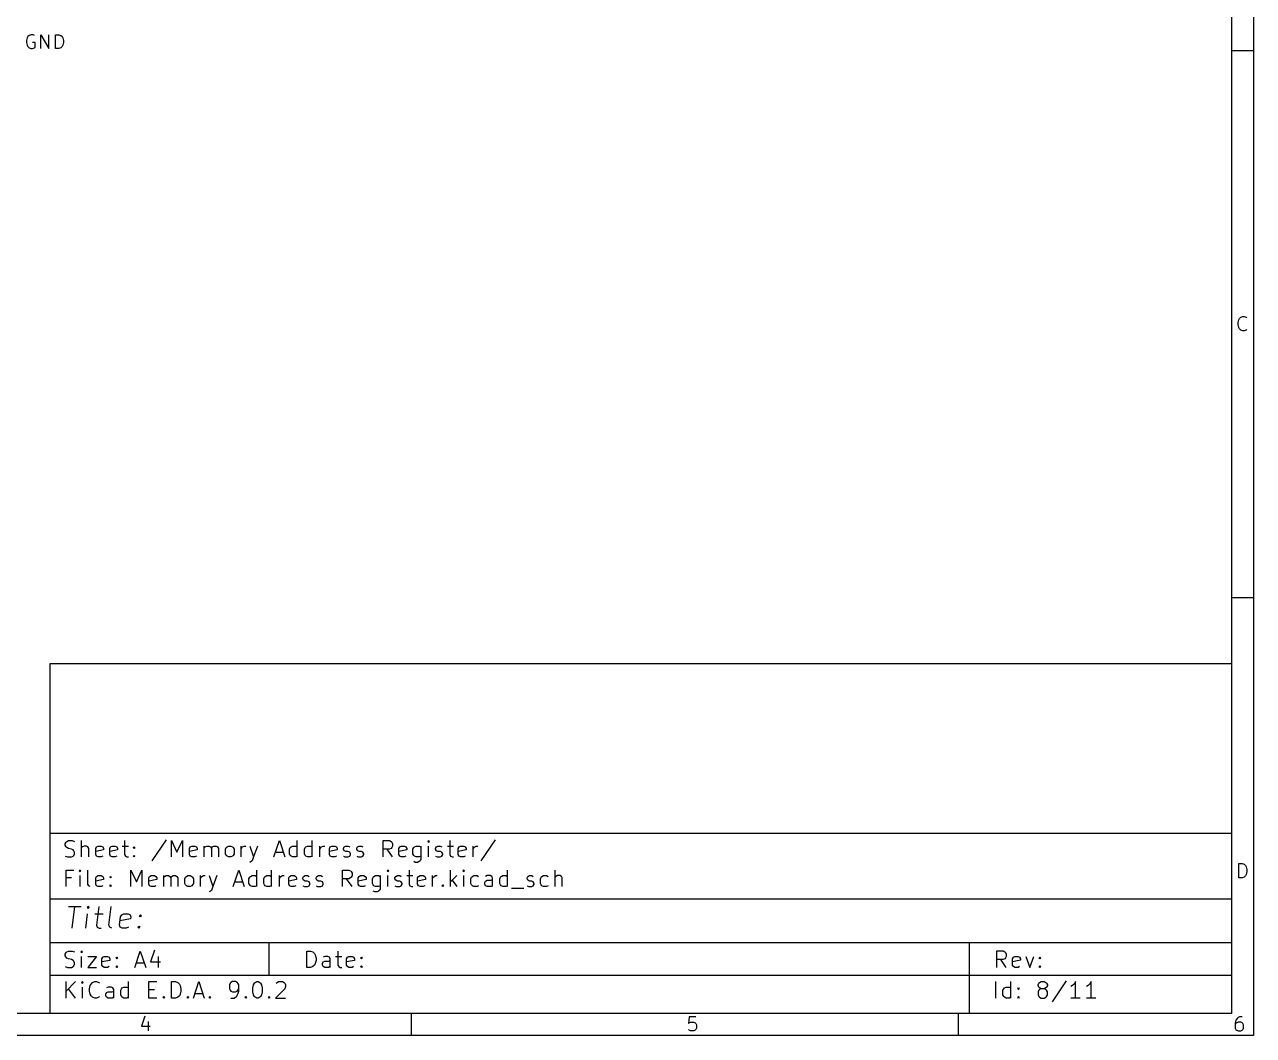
# Model space of a CAD drawing. Extents: x 0.4 to 11.3, y -7.9 to -0.4.
# Drawn here: x 6.877 to 11.299, y -7.874 to -4.236 of the extents above; entities that cross this region are included whole.
import ezdxf

# ---------------------------------------------------------------- set-up
doc = ezdxf.new("R2010")
doc.units = 0
doc.header["$MEASUREMENT"] = 0
doc.layers.add('CYAN2', color=4, linetype='CONTINUOUS')
doc.layers.add('RED2', color=1, linetype='CONTINUOUS')

msp = doc.modelspace()

# ---------------------------------------------------------------- linework, layer by layer
at = {"layer": 'CYAN2', "linetype": 'CONTINUOUS'}
for p, q in [((6.8857, -4.2847), (6.8833, -4.2942)), ((6.8881, -4.2799), (6.8857, -4.2847)), ((6.8929, -4.2752), (6.8881, -4.2799)), ((6.9, -4.2728), (6.8929, -4.2752)), ((6.9071, -4.2728), (6.9, -4.2728)), ((6.9119, -4.2752), (6.9071, -4.2728)), ((6.9357, -4.3228), (6.9357, -4.2728)), ((6.9357, -4.2728), (6.9643, -4.3228)), ((6.9643, -4.3228), (6.9643, -4.2728)), ((6.9881, -4.3228), (6.9881, -4.2728)), ((6.9881, -4.2728), (7, -4.2728)), ((7, -4.2728), (7.0071, -4.2752)), ((7.0071, -4.2752), (7.0119, -4.2799)), ((7.0119, -4.2799), (7.0143, -4.2847)), ((7.0143, -4.2847), (7.0167, -4.2942)), ((6.8833, -4.2942), (6.8833, -4.3014)), ((6.8833, -4.3014), (6.8857, -4.3109)), ((6.8857, -4.3109), (6.8881, -4.3157)), ((6.8881, -4.3157), (6.8929, -4.3204)), ((6.8929, -4.3204), (6.9, -4.3228)), ((6.9, -4.3228), (6.9048, -4.3228)), ((6.9143, -4.3014), (6.9048, -4.3014)), ((6.9048, -4.3228), (6.9119, -4.3204)), ((6.9119, -4.3204), (6.9143, -4.318)), ((6.9143, -4.318), (6.9143, -4.3014)), ((7, -4.3228), (6.9881, -4.3228)), ((7.0071, -4.3204), (7, -4.3228)), ((7.0119, -4.3157), (7.0071, -4.3204)), ((7.0143, -4.3109), (7.0119, -4.3157)), ((7.0167, -4.3014), (7.0143, -4.3109)), ((7.0167, -4.2942), (7.0167, -4.3014))]:
    msp.add_line(p, q, dxfattribs=at)
at = {"layer": 'RED2', "linetype": 'CONTINUOUS'}
for p, q in [((11.2993, -0.3937), (11.2993, -7.8743)), ((11.2206, -0.4724), (11.2206, -7.7956)), ((11.2993, -4.3307), (11.2206, -4.3307)), ((11.2441, -5.3091), (11.2465, -5.2993)), ((11.2465, -5.2993), (11.249, -5.2945)), ((11.249, -5.2945), (11.2538, -5.2896)), ((11.2538, -5.2896), (11.2611, -5.2872)), ((11.2611, -5.2872), (11.266, -5.2872)), ((11.266, -5.2872), (11.2733, -5.2896)), ((11.2733, -5.2896), (11.2758, -5.292)), ((11.2441, -5.3164), (11.2441, -5.3091)), ((11.2465, -5.3261), (11.2441, -5.3164)), ((11.249, -5.331), (11.2465, -5.3261)), ((11.2538, -5.3359), (11.249, -5.331)), ((11.2611, -5.3383), (11.2538, -5.3359)), ((11.266, -5.3383), (11.2611, -5.3383)), ((11.2733, -5.3359), (11.266, -5.3383)), ((11.2758, -5.3335), (11.2733, -5.3359)), ((11.2993, -6.2992), (11.2206, -6.2992)), ((6.9686, -6.5357), (11.2206, -6.5357)), ((6.9686, -7.7956), (6.9686, -6.5357)), ((11.2206, -6.5357), (11.2206, -7.7956)), ((6.9686, -7.146), (11.2206, -7.146)), ((7.0231, -7.1842), (7.0259, -7.1786)), ((7.0231, -7.1898), (7.0231, -7.1842)), ((7.0259, -7.1955), (7.0231, -7.1898)), ((7.0259, -7.1786), (7.0287, -7.1758)), ((7.0287, -7.1983), (7.0259, -7.1955)), ((7.0287, -7.1758), (7.0343, -7.173)), ((7.0343, -7.2011), (7.0287, -7.1983)), ((7.0343, -7.173), (7.0484, -7.173)), ((7.0456, -7.2039), (7.0343, -7.2011)), ((7.0512, -7.2067), (7.0456, -7.2039)), ((7.0484, -7.173), (7.0568, -7.1758)), ((7.054, -7.2095), (7.0512, -7.2067)), ((7.0821, -7.232), (7.0821, -7.173)), ((7.085, -7.1955), (7.0821, -7.1983)), ((7.0906, -7.1926), (7.085, -7.1955)), ((7.099, -7.1926), (7.0906, -7.1926)), ((7.1046, -7.1955), (7.099, -7.1926)), ((7.1075, -7.2011), (7.1046, -7.1955)), ((7.1075, -7.232), (7.1075, -7.2011)), ((7.1328, -7.2011), (7.1356, -7.1955)), ((7.1328, -7.2236), (7.1328, -7.2011)), ((7.1609, -7.2067), (7.1328, -7.2123)), ((7.1356, -7.1955), (7.1412, -7.1926)), ((7.1412, -7.1926), (7.1524, -7.1926)), ((7.1524, -7.1926), (7.1581, -7.1955)), ((7.1581, -7.1955), (7.1609, -7.2011)), ((7.1609, -7.2011), (7.1609, -7.2067)), ((7.1834, -7.2011), (7.1862, -7.1955)), ((7.1834, -7.2236), (7.1834, -7.2011)), ((7.2115, -7.2067), (7.1834, -7.2123)), ((7.1862, -7.1955), (7.1918, -7.1926)), ((7.1918, -7.1926), (7.2031, -7.1926)), ((7.2031, -7.1926), (7.2087, -7.1955)), ((7.2087, -7.1955), (7.2115, -7.2011)), ((7.2115, -7.2011), (7.2115, -7.2067)), ((7.2284, -7.1926), (7.2509, -7.1926)), ((7.2368, -7.173), (7.2368, -7.2236)), ((7.2677, -7.1983), (7.2706, -7.1955)), ((7.2706, -7.2011), (7.2677, -7.1983)), ((7.2706, -7.1955), (7.2734, -7.1983)), ((7.2706, -7.1955), (7.2706, -7.2011)), ((7.2734, -7.1983), (7.2706, -7.2011)), ((7.3859, -7.1702), (7.3352, -7.2461)), ((7.4055, -7.232), (7.4055, -7.173)), ((7.4055, -7.173), (7.4252, -7.2151)), ((7.4252, -7.2151), (7.4449, -7.173)), ((7.4449, -7.173), (7.4449, -7.232)), ((7.4702, -7.2011), (7.473, -7.1955)), ((7.4702, -7.2236), (7.4702, -7.2011)), ((7.4983, -7.2067), (7.4702, -7.2123)), ((7.473, -7.1955), (7.4787, -7.1926)), ((7.4787, -7.1926), (7.4899, -7.1926)), ((7.4899, -7.1926), (7.4955, -7.1955)), ((7.4955, -7.1955), (7.4983, -7.2011)), ((7.4983, -7.2011), (7.4983, -7.2067)), ((7.5236, -7.232), (7.5236, -7.1926)), ((7.5236, -7.1983), (7.5265, -7.1955)), ((7.5265, -7.1955), (7.5321, -7.1926)), ((7.5321, -7.1926), (7.5405, -7.1926)), ((7.5405, -7.1926), (7.5461, -7.1955)), ((7.5461, -7.1955), (7.549, -7.2011)), ((7.549, -7.2011), (7.5518, -7.1955)), ((7.549, -7.2011), (7.549, -7.232)), ((7.5518, -7.1955), (7.5574, -7.1926)), ((7.5574, -7.1926), (7.5658, -7.1926)), ((7.5658, -7.1926), (7.5715, -7.1955)), ((7.5715, -7.1955), (7.5743, -7.2011)), ((7.5743, -7.2011), (7.5743, -7.232)), ((7.5996, -7.2039), (7.6024, -7.1983)), ((7.5996, -7.2208), (7.5996, -7.2039)), ((7.6024, -7.1983), (7.6052, -7.1955)), ((7.6052, -7.1955), (7.6108, -7.1926)), ((7.6108, -7.1926), (7.6193, -7.1926)), ((7.6193, -7.1926), (7.6249, -7.1955)), ((7.6249, -7.1955), (7.6277, -7.1983)), ((7.6277, -7.1983), (7.6305, -7.2039)), ((7.6305, -7.2039), (7.6305, -7.2208)), ((7.6558, -7.232), (7.6558, -7.1926)), ((7.6558, -7.2039), (7.6586, -7.1983)), ((7.6586, -7.1983), (7.6614, -7.1955)), ((7.6614, -7.1955), (7.6671, -7.1926)), ((7.6671, -7.1926), (7.6727, -7.1926)), ((7.6868, -7.1926), (7.7008, -7.232)), ((7.7149, -7.1926), (7.7008, -7.232)), ((7.7739, -7.232), (7.7936, -7.173)), ((7.7936, -7.173), (7.8133, -7.232)), ((7.8302, -7.2039), (7.833, -7.1983)), ((7.8302, -7.2208), (7.8302, -7.2039)), ((7.833, -7.1983), (7.8358, -7.1955)), ((7.8358, -7.1955), (7.8414, -7.1926)), ((7.8414, -7.1926), (7.8527, -7.1926)), ((7.8527, -7.1926), (7.8583, -7.1955)), ((7.8583, -7.232), (7.8583, -7.173)), ((7.8836, -7.2039), (7.8864, -7.1983)), ((7.8836, -7.2208), (7.8836, -7.2039)), ((7.8864, -7.1983), (7.8892, -7.1955)), ((7.8892, -7.1955), (7.8949, -7.1926)), ((7.8949, -7.1926), (7.9061, -7.1926)), ((7.9061, -7.1926), (7.9117, -7.1955)), ((7.9117, -7.232), (7.9117, -7.173)), ((7.9398, -7.232), (7.9398, -7.1926)), ((7.9398, -7.2039), (7.9427, -7.1983)), ((7.9427, -7.1983), (7.9455, -7.1955)), ((7.9455, -7.1955), (7.9511, -7.1926)), ((7.9511, -7.1926), (7.9567, -7.1926)), ((7.9736, -7.2011), (7.9764, -7.1955)), ((7.9736, -7.2236), (7.9736, -7.2011)), ((8.0017, -7.2067), (7.9736, -7.2123)), ((7.9764, -7.1955), (7.982, -7.1926)), ((7.982, -7.1926), (7.9933, -7.1926)), ((7.9933, -7.1926), (7.9989, -7.1955)), ((7.9989, -7.1955), (8.0017, -7.2011)), ((8.0017, -7.2011), (8.0017, -7.2067)), ((8.0242, -7.2011), (8.027, -7.1955)), ((8.0242, -7.2039), (8.0242, -7.2011)), ((8.027, -7.2095), (8.0242, -7.2039)), ((8.027, -7.1955), (8.0326, -7.1926)), ((8.0326, -7.1926), (8.0411, -7.1926)), ((8.0411, -7.1926), (8.0467, -7.1955)), ((8.072, -7.2011), (8.0748, -7.1955)), ((8.072, -7.2039), (8.072, -7.2011)), ((8.0748, -7.2095), (8.072, -7.2039)), ((8.0748, -7.1955), (8.0805, -7.1926)), ((8.0805, -7.1926), (8.0889, -7.1926)), ((8.0889, -7.1926), (8.0945, -7.1955)), ((8.1676, -7.232), (8.1676, -7.173)), ((8.1676, -7.173), (8.1901, -7.173)), ((8.1901, -7.2039), (8.1676, -7.2039)), ((8.2014, -7.232), (8.1817, -7.2039)), ((8.1901, -7.173), (8.1958, -7.1758)), ((8.1958, -7.2011), (8.1901, -7.2039)), ((8.1958, -7.1758), (8.1986, -7.1786)), ((8.1986, -7.1983), (8.1958, -7.2011)), ((8.1986, -7.1786), (8.2014, -7.1842)), ((8.2014, -7.1926), (8.1986, -7.1983)), ((8.2014, -7.1842), (8.2014, -7.1926)), ((8.2239, -7.2011), (8.2267, -7.1955)), ((8.2239, -7.2236), (8.2239, -7.2011)), ((8.252, -7.2067), (8.2239, -7.2123)), ((8.2267, -7.1955), (8.2323, -7.1926)), ((8.2323, -7.1926), (8.2436, -7.1926)), ((8.2436, -7.1926), (8.2492, -7.1955)), ((8.2492, -7.1955), (8.252, -7.2011)), ((8.252, -7.2011), (8.252, -7.2067)), ((8.2745, -7.2039), (8.2773, -7.1983)), ((8.2745, -7.2208), (8.2745, -7.2039)), ((8.2773, -7.1983), (8.2801, -7.1955)), ((8.2801, -7.1955), (8.2857, -7.1926)), ((8.2857, -7.1926), (8.297, -7.1926)), ((8.297, -7.1926), (8.3026, -7.1955)), ((8.3026, -7.1926), (8.3026, -7.2405)), ((8.3307, -7.173), (8.3279, -7.1758)), ((8.3279, -7.1758), (8.3307, -7.1786)), ((8.3335, -7.1758), (8.3307, -7.173)), ((8.3307, -7.173), (8.3307, -7.1786)), ((8.3307, -7.1786), (8.3335, -7.1758)), ((8.3307, -7.232), (8.3307, -7.1926)), ((8.356, -7.2011), (8.3589, -7.1955)), ((8.356, -7.2039), (8.356, -7.2011)), ((8.3589, -7.2095), (8.356, -7.2039)), ((8.3589, -7.1955), (8.3645, -7.1926)), ((8.3645, -7.1926), (8.3729, -7.1926)), ((8.3729, -7.1926), (8.3785, -7.1955)), ((8.3982, -7.1926), (8.4207, -7.1926)), ((8.4067, -7.173), (8.4067, -7.2236)), ((8.4376, -7.2011), (8.4404, -7.1955)), ((8.4376, -7.2236), (8.4376, -7.2011)), ((8.4657, -7.2067), (8.4376, -7.2123)), ((8.4404, -7.1955), (8.446, -7.1926)), ((8.446, -7.1926), (8.4573, -7.1926)), ((8.4573, -7.1926), (8.4629, -7.1955)), ((8.4629, -7.1955), (8.4657, -7.2011)), ((8.4657, -7.2011), (8.4657, -7.2067)), ((8.491, -7.232), (8.491, -7.1926)), ((8.491, -7.2039), (8.4938, -7.1983)), ((8.4938, -7.1983), (8.4967, -7.1955)), ((8.4967, -7.1955), (8.5023, -7.1926)), ((8.5023, -7.1926), (8.5079, -7.1926)), ((8.5698, -7.1702), (8.5191, -7.2461)), ((7.0231, -7.2292), (7.0315, -7.232)), ((7.0315, -7.232), (7.0456, -7.232)), ((7.0456, -7.232), (7.0512, -7.2292)), ((7.0512, -7.2292), (7.054, -7.2264)), ((7.0568, -7.2151), (7.054, -7.2095)), ((7.054, -7.2264), (7.0568, -7.2208)), ((7.0568, -7.2208), (7.0568, -7.2151)), ((7.1356, -7.2292), (7.1328, -7.2236)), ((7.1412, -7.232), (7.1356, -7.2292)), ((7.1524, -7.232), (7.1412, -7.232)), ((7.1581, -7.2292), (7.1524, -7.232)), ((7.1862, -7.2292), (7.1834, -7.2236)), ((7.1918, -7.232), (7.1862, -7.2292)), ((7.2031, -7.232), (7.1918, -7.232)), ((7.2087, -7.2292), (7.2031, -7.232)), ((7.2368, -7.2236), (7.2396, -7.2292)), ((7.2396, -7.2292), (7.2452, -7.232)), ((7.2452, -7.232), (7.2509, -7.232)), ((7.2677, -7.2292), (7.2706, -7.2264)), ((7.2706, -7.232), (7.2677, -7.2292)), ((7.2706, -7.2264), (7.2734, -7.2292)), ((7.2706, -7.2264), (7.2706, -7.232)), ((7.2734, -7.2292), (7.2706, -7.232)), ((7.473, -7.2292), (7.4702, -7.2236)), ((7.4787, -7.232), (7.473, -7.2292)), ((7.4899, -7.232), (7.4787, -7.232)), ((7.4955, -7.2292), (7.4899, -7.232)), ((7.6024, -7.2264), (7.5996, -7.2208)), ((7.6052, -7.2292), (7.6024, -7.2264)), ((7.6108, -7.232), (7.6052, -7.2292)), ((7.6193, -7.232), (7.6108, -7.232)), ((7.6249, -7.2292), (7.6193, -7.232)), ((7.6277, -7.2264), (7.6249, -7.2292)), ((7.6305, -7.2208), (7.6277, -7.2264)), ((7.6924, -7.2489), (7.6868, -7.2517)), ((7.6952, -7.2461), (7.6924, -7.2489)), ((7.7008, -7.232), (7.6952, -7.2461)), ((7.7796, -7.2151), (7.8077, -7.2151)), ((7.833, -7.2264), (7.8302, -7.2208)), ((7.8358, -7.2292), (7.833, -7.2264)), ((7.8414, -7.232), (7.8358, -7.2292)), ((7.8527, -7.232), (7.8414, -7.232)), ((7.8583, -7.2292), (7.8527, -7.232)), ((7.8864, -7.2264), (7.8836, -7.2208)), ((7.8892, -7.2292), (7.8864, -7.2264)), ((7.8949, -7.232), (7.8892, -7.2292)), ((7.9061, -7.232), (7.8949, -7.232)), ((7.9117, -7.2292), (7.9061, -7.232)), ((7.9764, -7.2292), (7.9736, -7.2236)), ((7.982, -7.232), (7.9764, -7.2292)), ((7.9933, -7.232), (7.982, -7.232)), ((7.9989, -7.2292), (7.9933, -7.232)), ((8.0242, -7.2292), (8.0298, -7.232)), ((8.0326, -7.2123), (8.027, -7.2095)), ((8.0298, -7.232), (8.0411, -7.232)), ((8.0411, -7.2123), (8.0326, -7.2123)), ((8.0467, -7.2151), (8.0411, -7.2123)), ((8.0411, -7.232), (8.0467, -7.2292)), ((8.0495, -7.2208), (8.0467, -7.2151)), ((8.0467, -7.2292), (8.0495, -7.2236)), ((8.0495, -7.2236), (8.0495, -7.2208)), ((8.072, -7.2292), (8.0776, -7.232)), ((8.0805, -7.2123), (8.0748, -7.2095)), ((8.0776, -7.232), (8.0889, -7.232)), ((8.0889, -7.2123), (8.0805, -7.2123)), ((8.0945, -7.2151), (8.0889, -7.2123)), ((8.0889, -7.232), (8.0945, -7.2292)), ((8.0973, -7.2208), (8.0945, -7.2151)), ((8.0945, -7.2292), (8.0973, -7.2236)), ((8.0973, -7.2236), (8.0973, -7.2208)), ((8.2267, -7.2292), (8.2239, -7.2236)), ((8.2323, -7.232), (8.2267, -7.2292)), ((8.2436, -7.232), (8.2323, -7.232)), ((8.2492, -7.2292), (8.2436, -7.232)), ((8.2773, -7.2264), (8.2745, -7.2208)), ((8.2801, -7.2292), (8.2773, -7.2264)), ((8.2829, -7.2517), (8.2773, -7.2489)), ((8.2857, -7.232), (8.2801, -7.2292)), ((8.2914, -7.2517), (8.2829, -7.2517)), ((8.297, -7.232), (8.2857, -7.232)), ((8.297, -7.2489), (8.2914, -7.2517)), ((8.3026, -7.2292), (8.297, -7.232)), ((8.2998, -7.2461), (8.297, -7.2489)), ((8.3026, -7.2405), (8.2998, -7.2461)), ((8.356, -7.2292), (8.3617, -7.232)), ((8.3645, -7.2123), (8.3589, -7.2095)), ((8.3617, -7.232), (8.3729, -7.232)), ((8.3729, -7.2123), (8.3645, -7.2123)), ((8.3785, -7.2151), (8.3729, -7.2123)), ((8.3729, -7.232), (8.3785, -7.2292)), ((8.3814, -7.2208), (8.3785, -7.2151)), ((8.3785, -7.2292), (8.3814, -7.2236)), ((8.3814, -7.2236), (8.3814, -7.2208)), ((8.4067, -7.2236), (8.4095, -7.2292)), ((8.4095, -7.2292), (8.4151, -7.232)), ((8.4151, -7.232), (8.4207, -7.232)), ((8.4404, -7.2292), (8.4376, -7.2236)), ((8.446, -7.232), (8.4404, -7.2292)), ((8.4573, -7.232), (8.446, -7.232)), ((8.4629, -7.2292), (8.4573, -7.232)), ((7.0259, -7.3383), (7.0259, -7.2793)), ((7.0259, -7.2793), (7.054, -7.2793)), ((7.0765, -7.2793), (7.0737, -7.2821)), ((7.0737, -7.2821), (7.0765, -7.2849)), ((7.0793, -7.2821), (7.0765, -7.2793)), ((7.0765, -7.2793), (7.0765, -7.2849)), ((7.0765, -7.2849), (7.0793, -7.2821)), ((7.1046, -7.3299), (7.1046, -7.2793)), ((7.2593, -7.3383), (7.2593, -7.2793)), ((7.2593, -7.2793), (7.279, -7.3214)), ((7.279, -7.3214), (7.2987, -7.2793)), ((7.2987, -7.2793), (7.2987, -7.3383)), ((7.6277, -7.3383), (7.6474, -7.2793)), ((7.6474, -7.2793), (7.6671, -7.3383)), ((7.7121, -7.3383), (7.7121, -7.2793)), ((7.7655, -7.3383), (7.7655, -7.2793)), ((8.0214, -7.3383), (8.0214, -7.2793)), ((8.0214, -7.2793), (8.0439, -7.2793)), ((8.0439, -7.2793), (8.0495, -7.2821)), ((8.0495, -7.2821), (8.0523, -7.2849)), ((8.0523, -7.2849), (8.0551, -7.2905)), ((8.0551, -7.2905), (8.0551, -7.2989)), ((8.1845, -7.2793), (8.1817, -7.2821)), ((8.1817, -7.2821), (8.1845, -7.2849)), ((8.1873, -7.2821), (8.1845, -7.2793)), ((8.1845, -7.2793), (8.1845, -7.2849)), ((8.1845, -7.2849), (8.1873, -7.2821)), ((8.2604, -7.2793), (8.2604, -7.3299)), ((8.4095, -7.3383), (8.4095, -7.2793)), ((8.4573, -7.2793), (8.4545, -7.2821)), ((8.4545, -7.2821), (8.4573, -7.2849)), ((8.4601, -7.2821), (8.4573, -7.2793)), ((8.4573, -7.2793), (8.4573, -7.2849)), ((8.4573, -7.2849), (8.4601, -7.2821)), ((8.6148, -7.3383), (8.6148, -7.2793)), ((8.7863, -7.3383), (8.7863, -7.2793)), ((11.2465, -7.3068), (11.2465, -7.2557)), ((11.2465, -7.2557), (11.2587, -7.2557)), ((11.2587, -7.2557), (11.266, -7.2581)), ((11.266, -7.2581), (11.2709, -7.263)), ((11.2709, -7.263), (11.2733, -7.2678)), ((11.2733, -7.2946), (11.2709, -7.2995)), ((11.2733, -7.2678), (11.2758, -7.2776)), ((11.2758, -7.2849), (11.2733, -7.2946)), ((11.2758, -7.2776), (11.2758, -7.2849)), ((7.0456, -7.3074), (7.0259, -7.3074)), ((7.0765, -7.3383), (7.0765, -7.2989)), ((7.1075, -7.3355), (7.1046, -7.3299)), ((7.1131, -7.3383), (7.1075, -7.3355)), ((7.1328, -7.3074), (7.1356, -7.3018)), ((7.1328, -7.3299), (7.1328, -7.3074)), ((7.1609, -7.313), (7.1328, -7.3186)), ((7.1356, -7.3355), (7.1328, -7.3299)), ((7.1356, -7.3018), (7.1412, -7.2989)), ((7.1412, -7.3383), (7.1356, -7.3355)), ((7.1412, -7.2989), (7.1524, -7.2989)), ((7.1524, -7.3383), (7.1412, -7.3383)), ((7.1524, -7.2989), (7.1581, -7.3018)), ((7.1581, -7.3355), (7.1524, -7.3383)), ((7.1581, -7.3018), (7.1609, -7.3074)), ((7.1609, -7.3074), (7.1609, -7.313)), ((7.1834, -7.3046), (7.1862, -7.3018)), ((7.1862, -7.3074), (7.1834, -7.3046)), ((7.1834, -7.3355), (7.1862, -7.3327)), ((7.1862, -7.3383), (7.1834, -7.3355)), ((7.1862, -7.3018), (7.189, -7.3046)), ((7.1862, -7.3018), (7.1862, -7.3074)), ((7.189, -7.3046), (7.1862, -7.3074)), ((7.1862, -7.3327), (7.189, -7.3355)), ((7.1862, -7.3327), (7.1862, -7.3383)), ((7.189, -7.3355), (7.1862, -7.3383)), ((7.324, -7.3074), (7.3268, -7.3018)), ((7.324, -7.3299), (7.324, -7.3074)), ((7.3521, -7.313), (7.324, -7.3186)), ((7.3268, -7.3355), (7.324, -7.3299)), ((7.3268, -7.3018), (7.3324, -7.2989)), ((7.3324, -7.3383), (7.3268, -7.3355)), ((7.3324, -7.2989), (7.3437, -7.2989)), ((7.3437, -7.3383), (7.3324, -7.3383)), ((7.3437, -7.2989), (7.3493, -7.3018)), ((7.3493, -7.3355), (7.3437, -7.3383)), ((7.3493, -7.3018), (7.3521, -7.3074)), ((7.3521, -7.3074), (7.3521, -7.313)), ((7.3774, -7.3383), (7.3774, -7.2989)), ((7.3774, -7.3046), (7.3802, -7.3018)), ((7.3802, -7.3018), (7.3859, -7.2989)), ((7.3859, -7.2989), (7.3943, -7.2989)), ((7.3943, -7.2989), (7.3999, -7.3018)), ((7.3999, -7.3018), (7.4027, -7.3074)), ((7.4027, -7.3074), (7.4055, -7.3018)), ((7.4027, -7.3074), (7.4027, -7.3383)), ((7.4055, -7.3018), (7.4112, -7.2989)), ((7.4112, -7.2989), (7.4196, -7.2989)), ((7.4196, -7.2989), (7.4252, -7.3018)), ((7.4252, -7.3018), (7.428, -7.3074)), ((7.428, -7.3074), (7.428, -7.3383)), ((7.4534, -7.3102), (7.4562, -7.3046)), ((7.4534, -7.3271), (7.4534, -7.3102)), ((7.4562, -7.3327), (7.4534, -7.3271)), ((7.4562, -7.3046), (7.459, -7.3018)), ((7.459, -7.3355), (7.4562, -7.3327)), ((7.459, -7.3018), (7.4646, -7.2989)), ((7.4646, -7.3383), (7.459, -7.3355)), ((7.4646, -7.2989), (7.473, -7.2989)), ((7.473, -7.3383), (7.4646, -7.3383)), ((7.473, -7.2989), (7.4787, -7.3018)), ((7.4787, -7.3355), (7.473, -7.3383)), ((7.4787, -7.3018), (7.4815, -7.3046)), ((7.4815, -7.3327), (7.4787, -7.3355)), ((7.4815, -7.3046), (7.4843, -7.3102)), ((7.4843, -7.3271), (7.4815, -7.3327)), ((7.4843, -7.3102), (7.4843, -7.3271)), ((7.5096, -7.3383), (7.5096, -7.2989)), ((7.5096, -7.3102), (7.5124, -7.3046)), ((7.5124, -7.3046), (7.5152, -7.3018)), ((7.5152, -7.3018), (7.5208, -7.2989)), ((7.5208, -7.2989), (7.5265, -7.2989)), ((7.5405, -7.2989), (7.5546, -7.3383)), ((7.5546, -7.3383), (7.549, -7.3524)), ((7.5686, -7.2989), (7.5546, -7.3383)), ((7.6333, -7.3214), (7.6615, -7.3214)), ((7.6839, -7.3102), (7.6868, -7.3046)), ((7.6839, -7.3271), (7.6839, -7.3102)), ((7.6868, -7.3327), (7.6839, -7.3271)), ((7.6868, -7.3046), (7.6896, -7.3018)), ((7.6896, -7.3355), (7.6868, -7.3327)), ((7.6896, -7.3018), (7.6952, -7.2989)), ((7.6952, -7.3383), (7.6896, -7.3355)), ((7.6952, -7.2989), (7.7064, -7.2989)), ((7.7064, -7.3383), (7.6952, -7.3383)), ((7.7064, -7.2989), (7.7121, -7.3018)), ((7.7121, -7.3355), (7.7064, -7.3383)), ((7.7374, -7.3102), (7.7402, -7.3046)), ((7.7374, -7.3271), (7.7374, -7.3102)), ((7.7402, -7.3327), (7.7374, -7.3271)), ((7.7402, -7.3046), (7.743, -7.3018)), ((7.743, -7.3355), (7.7402, -7.3327)), ((7.743, -7.3018), (7.7486, -7.2989)), ((7.7486, -7.3383), (7.743, -7.3355)), ((7.7486, -7.2989), (7.7599, -7.2989)), ((7.7599, -7.3383), (7.7486, -7.3383)), ((7.7599, -7.2989), (7.7655, -7.3018)), ((7.7655, -7.3355), (7.7599, -7.3383)), ((7.7936, -7.3383), (7.7936, -7.2989)), ((7.7936, -7.3102), (7.7964, -7.3046)), ((7.7964, -7.3046), (7.7992, -7.3018)), ((7.7992, -7.3018), (7.8049, -7.2989)), ((7.8049, -7.2989), (7.8105, -7.2989)), ((7.8274, -7.3074), (7.8302, -7.3018)), ((7.8274, -7.3299), (7.8274, -7.3074)), ((7.8555, -7.313), (7.8274, -7.3186)), ((7.8302, -7.3355), (7.8274, -7.3299)), ((7.8302, -7.3018), (7.8358, -7.2989)), ((7.8358, -7.3383), (7.8302, -7.3355)), ((7.8358, -7.2989), (7.8471, -7.2989)), ((7.8471, -7.3383), (7.8358, -7.3383)), ((7.8471, -7.2989), (7.8527, -7.3018)), ((7.8527, -7.3355), (7.8471, -7.3383)), ((7.8527, -7.3018), (7.8555, -7.3074)), ((7.8555, -7.3074), (7.8555, -7.313)), ((7.878, -7.3074), (7.8808, -7.3018)), ((7.878, -7.3102), (7.878, -7.3074)), ((7.8808, -7.3158), (7.878, -7.3102)), ((7.878, -7.3355), (7.8836, -7.3383)), ((7.8808, -7.3018), (7.8864, -7.2989)), ((7.8864, -7.3186), (7.8808, -7.3158)), ((7.8836, -7.3383), (7.8949, -7.3383)), ((7.8864, -7.2989), (7.8949, -7.2989)), ((7.8949, -7.3186), (7.8864, -7.3186)), ((7.8949, -7.2989), (7.9005, -7.3018)), ((7.9005, -7.3214), (7.8949, -7.3186)), ((7.8949, -7.3383), (7.9005, -7.3355)), ((7.9033, -7.3271), (7.9005, -7.3214)), ((7.9005, -7.3355), (7.9033, -7.3299)), ((7.9033, -7.3299), (7.9033, -7.3271)), ((7.9258, -7.3074), (7.9286, -7.3018)), ((7.9258, -7.3102), (7.9258, -7.3074)), ((7.9286, -7.3158), (7.9258, -7.3102)), ((7.9258, -7.3355), (7.9314, -7.3383)), ((7.9286, -7.3018), (7.9342, -7.2989)), ((7.9342, -7.3186), (7.9286, -7.3158)), ((7.9314, -7.3383), (7.9427, -7.3383)), ((7.9342, -7.2989), (7.9427, -7.2989)), ((7.9427, -7.3186), (7.9342, -7.3186)), ((7.9427, -7.2989), (7.9483, -7.3018)), ((7.9483, -7.3214), (7.9427, -7.3186)), ((7.9427, -7.3383), (7.9483, -7.3355)), ((7.9511, -7.3271), (7.9483, -7.3214)), ((7.9483, -7.3355), (7.9511, -7.3299)), ((7.9511, -7.3299), (7.9511, -7.3271)), ((8.0439, -7.3102), (8.0214, -7.3102)), ((8.0551, -7.3383), (8.0355, -7.3102)), ((8.0495, -7.3074), (8.0439, -7.3102)), ((8.0523, -7.3046), (8.0495, -7.3074)), ((8.0551, -7.2989), (8.0523, -7.3046)), ((8.0776, -7.3074), (8.0805, -7.3018)), ((8.0776, -7.3299), (8.0776, -7.3074)), ((8.1058, -7.313), (8.0776, -7.3186)), ((8.0805, -7.3355), (8.0776, -7.3299)), ((8.0805, -7.3018), (8.0861, -7.2989)), ((8.0861, -7.3383), (8.0805, -7.3355)), ((8.0861, -7.2989), (8.0973, -7.2989)), ((8.0973, -7.3383), (8.0861, -7.3383)), ((8.0973, -7.2989), (8.103, -7.3018)), ((8.103, -7.3355), (8.0973, -7.3383)), ((8.103, -7.3018), (8.1058, -7.3074)), ((8.1058, -7.3074), (8.1058, -7.313)), ((8.1283, -7.3102), (8.1311, -7.3046)), ((8.1283, -7.3271), (8.1283, -7.3102)), ((8.1311, -7.3327), (8.1283, -7.3271)), ((8.1311, -7.3046), (8.1339, -7.3018)), ((8.1339, -7.3355), (8.1311, -7.3327)), ((8.1339, -7.3018), (8.1395, -7.2989)), ((8.1395, -7.3383), (8.1339, -7.3355)), ((8.1395, -7.2989), (8.1508, -7.2989)), ((8.1508, -7.3383), (8.1395, -7.3383)), ((8.1508, -7.2989), (8.1564, -7.3018)), ((8.1564, -7.3355), (8.1508, -7.3383)), ((8.1564, -7.2989), (8.1564, -7.3468)), ((8.1845, -7.3383), (8.1845, -7.2989)), ((8.2098, -7.3074), (8.2126, -7.3018)), ((8.2098, -7.3102), (8.2098, -7.3074)), ((8.2126, -7.3158), (8.2098, -7.3102)), ((8.2098, -7.3355), (8.2154, -7.3383)), ((8.2126, -7.3018), (8.2183, -7.2989)), ((8.2183, -7.3186), (8.2126, -7.3158)), ((8.2154, -7.3383), (8.2267, -7.3383)), ((8.2183, -7.2989), (8.2267, -7.2989)), ((8.2267, -7.3186), (8.2183, -7.3186)), ((8.2267, -7.2989), (8.2323, -7.3018)), ((8.2323, -7.3214), (8.2267, -7.3186)), ((8.2267, -7.3383), (8.2323, -7.3355)), ((8.2351, -7.3271), (8.2323, -7.3214)), ((8.2323, -7.3355), (8.2351, -7.3299)), ((8.2351, -7.3299), (8.2351, -7.3271)), ((8.252, -7.2989), (8.2745, -7.2989)), ((8.2604, -7.3299), (8.2632, -7.3355)), ((8.2632, -7.3355), (8.2689, -7.3383)), ((8.2689, -7.3383), (8.2745, -7.3383)), ((8.2914, -7.3074), (8.2942, -7.3018)), ((8.2914, -7.3299), (8.2914, -7.3074)), ((8.3195, -7.313), (8.2914, -7.3186)), ((8.2942, -7.3355), (8.2914, -7.3299)), ((8.2942, -7.3018), (8.2998, -7.2989)), ((8.2998, -7.3383), (8.2942, -7.3355)), ((8.2998, -7.2989), (8.3111, -7.2989)), ((8.3111, -7.3383), (8.2998, -7.3383)), ((8.3111, -7.2989), (8.3167, -7.3018)), ((8.3167, -7.3355), (8.3111, -7.3383)), ((8.3167, -7.3018), (8.3195, -7.3074)), ((8.3195, -7.3074), (8.3195, -7.313)), ((8.3448, -7.3383), (8.3448, -7.2989)), ((8.3448, -7.3102), (8.3476, -7.3046)), ((8.3476, -7.3046), (8.3504, -7.3018)), ((8.3504, -7.3018), (8.356, -7.2989)), ((8.356, -7.2989), (8.3617, -7.2989)), ((8.3785, -7.3355), (8.3814, -7.3327)), ((8.3814, -7.3383), (8.3785, -7.3355)), ((8.3814, -7.3327), (8.3842, -7.3355)), ((8.3814, -7.3327), (8.3814, -7.3383)), ((8.3842, -7.3355), (8.3814, -7.3383)), ((8.432, -7.2989), (8.4095, -7.3214)), ((8.4151, -7.3158), (8.432, -7.3383)), ((8.4573, -7.3383), (8.4573, -7.2989)), ((8.4826, -7.3102), (8.4854, -7.3046)), ((8.4826, -7.3271), (8.4826, -7.3102)), ((8.4854, -7.3327), (8.4826, -7.3271)), ((8.4854, -7.3046), (8.4882, -7.3018)), ((8.4882, -7.3355), (8.4854, -7.3327)), ((8.4882, -7.3018), (8.4938, -7.2989)), ((8.4938, -7.3383), (8.4882, -7.3355)), ((8.4938, -7.2989), (8.5051, -7.2989)), ((8.5051, -7.3383), (8.4938, -7.3383)), ((8.5051, -7.2989), (8.5107, -7.3018)), ((8.5107, -7.3355), (8.5051, -7.3383)), ((8.5332, -7.3243), (8.536, -7.3186)), ((8.5332, -7.3299), (8.5332, -7.3243)), ((8.536, -7.3355), (8.5332, -7.3299)), ((8.5417, -7.2989), (8.536, -7.3018)), ((8.536, -7.3186), (8.5417, -7.3158)), ((8.5417, -7.3383), (8.536, -7.3355)), ((8.5529, -7.2989), (8.5417, -7.2989)), ((8.5417, -7.3158), (8.5557, -7.3158)), ((8.5557, -7.3383), (8.5417, -7.3383)), ((8.5585, -7.3018), (8.5529, -7.2989)), ((8.5557, -7.3158), (8.5613, -7.313)), ((8.5613, -7.3355), (8.5557, -7.3383)), ((8.5613, -7.3074), (8.5585, -7.3018)), ((8.5613, -7.3383), (8.5613, -7.3074)), ((8.5866, -7.3102), (8.5895, -7.3046)), ((8.5866, -7.3271), (8.5866, -7.3102)), ((8.5895, -7.3327), (8.5866, -7.3271)), ((8.5895, -7.3046), (8.5923, -7.3018)), ((8.5923, -7.3355), (8.5895, -7.3327)), ((8.5923, -7.3018), (8.5979, -7.2989)), ((8.5979, -7.3383), (8.5923, -7.3355)), ((8.5979, -7.2989), (8.6091, -7.2989)), ((8.6091, -7.3383), (8.5979, -7.3383)), ((8.6091, -7.2989), (8.6148, -7.3018)), ((8.6148, -7.3355), (8.6091, -7.3383)), ((8.6851, -7.3074), (8.6879, -7.3018)), ((8.6851, -7.3102), (8.6851, -7.3074)), ((8.6879, -7.3158), (8.6851, -7.3102)), ((8.6851, -7.3355), (8.6907, -7.3383)), ((8.6879, -7.3018), (8.6935, -7.2989)), ((8.6935, -7.3186), (8.6879, -7.3158)), ((8.6907, -7.3383), (8.7019, -7.3383)), ((8.6935, -7.2989), (8.7019, -7.2989)), ((8.7019, -7.3186), (8.6935, -7.3186)), ((8.7019, -7.2989), (8.7076, -7.3018)), ((8.7076, -7.3214), (8.7019, -7.3186)), ((8.7019, -7.3383), (8.7076, -7.3355)), ((8.7104, -7.3271), (8.7076, -7.3214)), ((8.7076, -7.3355), (8.7104, -7.3299)), ((8.7104, -7.3299), (8.7104, -7.3271)), ((8.7329, -7.3102), (8.7357, -7.3046)), ((8.7329, -7.3271), (8.7329, -7.3102)), ((8.7357, -7.3327), (8.7329, -7.3271)), ((8.7357, -7.3046), (8.7385, -7.3018)), ((8.7385, -7.3355), (8.7357, -7.3327)), ((8.7385, -7.3018), (8.7441, -7.2989)), ((8.7441, -7.3383), (8.7385, -7.3355)), ((8.7441, -7.2989), (8.7554, -7.2989)), ((8.7554, -7.3383), (8.7441, -7.3383)), ((8.7554, -7.2989), (8.761, -7.3018)), ((8.761, -7.3355), (8.7554, -7.3383)), ((8.7891, -7.3018), (8.7863, -7.3046)), ((8.7947, -7.2989), (8.7891, -7.3018)), ((8.8032, -7.2989), (8.7947, -7.2989)), ((8.8088, -7.3018), (8.8032, -7.2989)), ((8.8116, -7.3074), (8.8088, -7.3018)), ((8.8116, -7.3383), (8.8116, -7.3074)), ((11.2587, -7.3068), (11.2465, -7.3068)), ((11.266, -7.3044), (11.2587, -7.3068)), ((11.2709, -7.2995), (11.266, -7.3044)), ((6.9686, -7.3822), (11.2206, -7.3822)), ((7.5461, -7.3552), (7.5405, -7.358)), ((7.549, -7.3524), (7.5461, -7.3552)), ((8.1367, -7.358), (8.1311, -7.3552)), ((8.1451, -7.358), (8.1367, -7.358)), ((8.1508, -7.3552), (8.1451, -7.358)), ((8.1536, -7.3524), (8.1508, -7.3552)), ((8.1564, -7.3468), (8.1536, -7.3524)), ((8.6288, -7.3439), (8.6738, -7.3439)), ((7.0352, -7.4099), (7.0802, -7.4099)), ((7.0478, -7.4886), (7.0577, -7.4099)), ((7.1064, -7.4099), (7.1022, -7.4137)), ((7.1022, -7.4137), (7.1055, -7.4174)), ((7.1064, -7.4099), (7.1055, -7.4174)), ((7.1055, -7.4174), (7.1097, -7.4137)), ((7.1097, -7.4137), (7.1064, -7.4099)), ((7.1439, -7.4099), (7.1355, -7.4774)), ((7.1805, -7.4774), (7.1889, -7.4099)), ((7.0966, -7.4886), (7.1031, -7.4362)), ((7.1294, -7.4362), (7.1594, -7.4362)), ((7.218, -7.4774), (7.2217, -7.4474)), ((7.2583, -7.4549), (7.2199, -7.4624)), ((7.2217, -7.4474), (7.2264, -7.4399)), ((7.2264, -7.4399), (7.2344, -7.4362)), ((7.2344, -7.4362), (7.2494, -7.4362)), ((7.2494, -7.4362), (7.2564, -7.4399)), ((7.2564, -7.4399), (7.2592, -7.4474)), ((7.2592, -7.4474), (7.2583, -7.4549)), ((7.2897, -7.4436), (7.2939, -7.4399)), ((7.293, -7.4474), (7.2897, -7.4436)), ((7.2939, -7.4399), (7.293, -7.4474)), ((7.2972, -7.4436), (7.293, -7.4474)), ((7.2939, -7.4399), (7.2972, -7.4436)), ((7.1355, -7.4774), (7.1383, -7.4849)), ((7.1383, -7.4849), (7.1453, -7.4886)), ((7.1453, -7.4886), (7.1528, -7.4886)), ((7.1833, -7.4849), (7.1805, -7.4774)), ((7.1903, -7.4886), (7.1833, -7.4849)), ((7.2208, -7.4849), (7.218, -7.4774)), ((7.2278, -7.4886), (7.2208, -7.4849)), ((7.2428, -7.4886), (7.2278, -7.4886)), ((7.2508, -7.4849), (7.2428, -7.4886)), ((7.2845, -7.4849), (7.2888, -7.4811)), ((7.2878, -7.4886), (7.2845, -7.4849)), ((7.2888, -7.4811), (7.2878, -7.4886)), ((7.292, -7.4849), (7.2878, -7.4886)), ((7.2888, -7.4811), (7.292, -7.4849)), ((6.9686, -7.5397), (11.2206, -7.5397)), ((7.756, -7.5397), (7.756, -7.6578)), ((10.2757, -7.5397), (10.2757, -7.7956)), ((7.0231, -7.5819), (7.0259, -7.5762)), ((7.0231, -7.5875), (7.0231, -7.5819)), ((7.0259, -7.5931), (7.0231, -7.5875)), ((7.0259, -7.5762), (7.0287, -7.5734)), ((7.0287, -7.5959), (7.0259, -7.5931)), ((7.0287, -7.5734), (7.0343, -7.5706)), ((7.0343, -7.5987), (7.0287, -7.5959)), ((7.0343, -7.5706), (7.0484, -7.5706)), ((7.0456, -7.6015), (7.0343, -7.5987)), ((7.0512, -7.6043), (7.0456, -7.6015)), ((7.0484, -7.5706), (7.0568, -7.5734)), ((7.054, -7.6072), (7.0512, -7.6043)), ((7.0821, -7.5706), (7.0793, -7.5734)), ((7.0793, -7.5734), (7.0821, -7.5762)), ((7.085, -7.5734), (7.0821, -7.5706)), ((7.0821, -7.5706), (7.0821, -7.5762)), ((7.0821, -7.5762), (7.085, -7.5734)), ((7.0821, -7.6297), (7.0821, -7.5903)), ((7.1046, -7.5903), (7.1356, -7.5903)), ((7.1356, -7.5903), (7.1046, -7.6297)), ((7.1553, -7.5987), (7.1581, -7.5931)), ((7.1553, -7.6212), (7.1553, -7.5987)), ((7.1834, -7.6043), (7.1553, -7.61)), ((7.1581, -7.5931), (7.1637, -7.5903)), ((7.1637, -7.5903), (7.1749, -7.5903)), ((7.1749, -7.5903), (7.1806, -7.5931)), ((7.1806, -7.5931), (7.1834, -7.5987)), ((7.1834, -7.5987), (7.1834, -7.6043)), ((7.2059, -7.5959), (7.2087, -7.5931)), ((7.2087, -7.5987), (7.2059, -7.5959)), ((7.2087, -7.5931), (7.2115, -7.5959)), ((7.2087, -7.5931), (7.2087, -7.5987)), ((7.2115, -7.5959), (7.2087, -7.5987)), ((7.2734, -7.6297), (7.2931, -7.5706)), ((7.2931, -7.5706), (7.3127, -7.6297)), ((7.3437, -7.5678), (7.3296, -7.61)), ((7.3577, -7.5903), (7.3577, -7.6297)), ((7.892, -7.6297), (7.892, -7.5706)), ((7.892, -7.5706), (7.9061, -7.5706)), ((7.9061, -7.5706), (7.9145, -7.5734)), ((7.9145, -7.5734), (7.9202, -7.579)), ((7.9202, -7.579), (7.923, -7.5847)), ((7.923, -7.5847), (7.9258, -7.5959)), ((7.9258, -7.6043), (7.923, -7.6156)), ((7.9258, -7.5959), (7.9258, -7.6043)), ((7.9567, -7.5903), (7.9511, -7.5931)), ((7.968, -7.5903), (7.9567, -7.5903)), ((7.9736, -7.5931), (7.968, -7.5903)), ((7.9708, -7.6072), (7.9764, -7.6043)), ((7.9764, -7.5987), (7.9736, -7.5931)), ((7.9764, -7.6297), (7.9764, -7.5987)), ((7.9961, -7.5903), (8.0186, -7.5903)), ((8.0045, -7.5706), (8.0045, -7.6212)), ((8.0355, -7.5987), (8.0383, -7.5931)), ((8.0355, -7.6212), (8.0355, -7.5987)), ((8.0636, -7.6043), (8.0355, -7.61)), ((8.0383, -7.5931), (8.0439, -7.5903)), ((8.0439, -7.5903), (8.0551, -7.5903)), ((8.0551, -7.5903), (8.0608, -7.5931)), ((8.0608, -7.5931), (8.0636, -7.5987)), ((8.0636, -7.5987), (8.0636, -7.6043)), ((8.0861, -7.5959), (8.0889, -7.5931)), ((8.0889, -7.5987), (8.0861, -7.5959)), ((8.0889, -7.5931), (8.0917, -7.5959)), ((8.0889, -7.5931), (8.0889, -7.5987)), ((8.0917, -7.5959), (8.0889, -7.5987)), ((10.3762, -7.6294), (10.3762, -7.5703)), ((10.3762, -7.5703), (10.3987, -7.5703)), ((10.3987, -7.6012), (10.3762, -7.6012)), ((10.41, -7.6294), (10.3903, -7.6012)), ((10.3987, -7.5703), (10.4044, -7.5731)), ((10.4044, -7.5984), (10.3987, -7.6012)), ((10.4044, -7.5731), (10.4072, -7.5759)), ((10.4072, -7.5956), (10.4044, -7.5984)), ((10.4072, -7.5759), (10.41, -7.5815)), ((10.41, -7.59), (10.4072, -7.5956)), ((10.41, -7.5815), (10.41, -7.59)), ((10.4325, -7.5984), (10.4353, -7.5928)), ((10.4325, -7.6209), (10.4325, -7.5984)), ((10.4606, -7.604), (10.4325, -7.6097)), ((10.4353, -7.5928), (10.4409, -7.59)), ((10.4409, -7.59), (10.4522, -7.59)), ((10.4522, -7.59), (10.4578, -7.5928)), ((10.4578, -7.5928), (10.4606, -7.5984)), ((10.4606, -7.5984), (10.4606, -7.604)), ((10.4803, -7.59), (10.4944, -7.6294)), ((10.4944, -7.6294), (10.5084, -7.59)), ((10.5281, -7.5956), (10.5309, -7.5928)), ((10.5309, -7.5984), (10.5281, -7.5956)), ((10.5309, -7.5928), (10.5337, -7.5956)), ((10.5309, -7.5928), (10.5309, -7.5984)), ((10.5337, -7.5956), (10.5309, -7.5984)), ((7.0231, -7.6268), (7.0315, -7.6297)), ((7.0315, -7.6297), (7.0456, -7.6297)), ((7.0456, -7.6297), (7.0512, -7.6268)), ((7.0512, -7.6268), (7.054, -7.624)), ((7.0568, -7.6128), (7.054, -7.6072)), ((7.054, -7.624), (7.0568, -7.6184)), ((7.0568, -7.6184), (7.0568, -7.6128)), ((7.1046, -7.6297), (7.1356, -7.6297)), ((7.1581, -7.6268), (7.1553, -7.6212)), ((7.1637, -7.6297), (7.1581, -7.6268)), ((7.1749, -7.6297), (7.1637, -7.6297)), ((7.1806, -7.6268), (7.1749, -7.6297)), ((7.2059, -7.6268), (7.2087, -7.624)), ((7.2087, -7.6297), (7.2059, -7.6268)), ((7.2087, -7.624), (7.2115, -7.6268)), ((7.2087, -7.624), (7.2087, -7.6297)), ((7.2115, -7.6268), (7.2087, -7.6297)), ((7.279, -7.6128), (7.3071, -7.6128)), ((7.3296, -7.61), (7.3662, -7.61)), ((7.9061, -7.6297), (7.892, -7.6297)), ((7.9145, -7.6268), (7.9061, -7.6297)), ((7.9202, -7.6212), (7.9145, -7.6268)), ((7.923, -7.6156), (7.9202, -7.6212)), ((7.9483, -7.6156), (7.9511, -7.61)), ((7.9483, -7.6212), (7.9483, -7.6156)), ((7.9511, -7.6268), (7.9483, -7.6212)), ((7.9511, -7.61), (7.9567, -7.6072)), ((7.9567, -7.6297), (7.9511, -7.6268)), ((7.9567, -7.6072), (7.9708, -7.6072)), ((7.9708, -7.6297), (7.9567, -7.6297)), ((7.9764, -7.6268), (7.9708, -7.6297)), ((8.0045, -7.6212), (8.0073, -7.6268)), ((8.0073, -7.6268), (8.013, -7.6297)), ((8.013, -7.6297), (8.0186, -7.6297)), ((8.0383, -7.6268), (8.0355, -7.6212)), ((8.0439, -7.6297), (8.0383, -7.6268)), ((8.0551, -7.6297), (8.0439, -7.6297)), ((8.0608, -7.6268), (8.0551, -7.6297)), ((8.0861, -7.6268), (8.0889, -7.624)), ((8.0889, -7.6297), (8.0861, -7.6268)), ((8.0889, -7.624), (8.0917, -7.6268)), ((8.0889, -7.624), (8.0889, -7.6297)), ((8.0917, -7.6268), (8.0889, -7.6297)), ((10.4353, -7.6265), (10.4325, -7.6209)), ((10.4409, -7.6294), (10.4353, -7.6265)), ((10.4522, -7.6294), (10.4409, -7.6294)), ((10.4578, -7.6265), (10.4522, -7.6294)), ((10.5281, -7.6265), (10.5309, -7.6237)), ((10.5309, -7.6294), (10.5281, -7.6265)), ((10.5309, -7.6237), (10.5337, -7.6265)), ((10.5309, -7.6237), (10.5309, -7.6294)), ((10.5337, -7.6265), (10.5309, -7.6294)), ((6.9686, -7.6578), (11.2206, -7.6578)), ((7.0259, -7.7399), (7.0259, -7.6808)), ((7.0596, -7.6808), (7.0259, -7.7146)), ((7.085, -7.6808), (7.0821, -7.6836)), ((7.0821, -7.6836), (7.085, -7.6865)), ((7.0878, -7.6836), (7.085, -7.6808)), ((7.085, -7.6808), (7.085, -7.6865)), ((7.085, -7.6865), (7.0878, -7.6836)), ((7.1103, -7.7061), (7.1131, -7.6949)), ((7.1131, -7.6949), (7.1159, -7.6893)), ((7.1159, -7.6893), (7.1215, -7.6836)), ((7.1215, -7.6836), (7.13, -7.6808)), ((7.13, -7.6808), (7.1356, -7.6808)), ((7.1356, -7.6808), (7.144, -7.6836)), ((7.144, -7.6836), (7.1468, -7.6865)), ((7.2509, -7.7399), (7.2509, -7.6808)), ((7.324, -7.7399), (7.324, -7.6808)), ((7.324, -7.6808), (7.3521, -7.6808)), ((7.4055, -7.7399), (7.4055, -7.6808)), ((7.4055, -7.6808), (7.4196, -7.6808)), ((7.4196, -7.6808), (7.428, -7.6836)), ((7.428, -7.6836), (7.4337, -7.6893)), ((7.4337, -7.6893), (7.4365, -7.6949)), ((7.4365, -7.6949), (7.4393, -7.7061)), ((7.4843, -7.7399), (7.504, -7.6808)), ((7.504, -7.6808), (7.5236, -7.7399)), ((7.6165, -7.6865), (7.6136, -7.6921)), ((7.6136, -7.6921), (7.6136, -7.7061)), ((7.6193, -7.6836), (7.6165, -7.6865)), ((7.6249, -7.6808), (7.6193, -7.6836)), ((7.6361, -7.6808), (7.6249, -7.6808)), ((7.6418, -7.6836), (7.6361, -7.6808)), ((7.6446, -7.6865), (7.6418, -7.6836)), ((7.6474, -7.6921), (7.6446, -7.6865)), ((7.6474, -7.7146), (7.6474, -7.6921)), ((7.698, -7.7033), (7.7008, -7.6921)), ((7.7008, -7.6921), (7.7036, -7.6865)), ((7.7036, -7.6865), (7.7064, -7.6836)), ((7.7064, -7.6836), (7.7121, -7.6808)), ((7.7121, -7.6808), (7.7177, -7.6808)), ((7.7177, -7.6808), (7.7233, -7.6836)), ((7.7233, -7.6836), (7.7261, -7.6865)), ((7.7261, -7.6865), (7.7289, -7.6921)), ((7.7289, -7.6921), (7.7318, -7.7033)), ((7.7824, -7.6865), (7.7852, -7.6836)), ((7.7852, -7.6836), (7.7908, -7.6808)), ((7.7908, -7.6808), (7.8049, -7.6808)), ((7.8049, -7.6808), (7.8105, -7.6836)), ((7.8105, -7.6836), (7.8133, -7.6865)), ((7.8133, -7.6865), (7.8161, -7.6921)), ((7.8161, -7.6921), (7.8161, -7.6977)), ((10.3724, -7.7399), (10.3724, -7.6808)), ((10.4258, -7.7399), (10.4258, -7.6808)), ((10.5242, -7.6921), (10.527, -7.6865)), ((10.5242, -7.6949), (10.5242, -7.6921)), ((10.527, -7.7005), (10.5242, -7.6949)), ((10.527, -7.6865), (10.5298, -7.6836)), ((10.5298, -7.6836), (10.5355, -7.6808)), ((10.5355, -7.6808), (10.5467, -7.6808)), ((10.5467, -7.6808), (10.5523, -7.6836)), ((10.5523, -7.6836), (10.5551, -7.6865)), ((10.5551, -7.6865), (10.558, -7.6921)), ((10.558, -7.6949), (10.5551, -7.7005)), ((10.558, -7.6921), (10.558, -7.6949)), ((10.6255, -7.678), (10.5748, -7.754)), ((10.6479, -7.6949), (10.6423, -7.6977)), ((10.6536, -7.6893), (10.6479, -7.6949)), ((10.6592, -7.6808), (10.6536, -7.6893)), ((10.6592, -7.7399), (10.6592, -7.6808)), ((10.7042, -7.6949), (10.6986, -7.6977)), ((10.7098, -7.6893), (10.7042, -7.6949)), ((10.7154, -7.6808), (10.7098, -7.6893)), ((10.7154, -7.7399), (10.7154, -7.6808)), ((7.0596, -7.7399), (7.0343, -7.7061)), ((7.085, -7.7399), (7.085, -7.7005)), ((7.1103, -7.7146), (7.1103, -7.7061)), ((7.1131, -7.7258), (7.1103, -7.7146)), ((7.1159, -7.7315), (7.1131, -7.7258)), ((7.1215, -7.7371), (7.1159, -7.7315)), ((7.13, -7.7399), (7.1215, -7.7371)), ((7.144, -7.7371), (7.1356, -7.7399)), ((7.1468, -7.7343), (7.144, -7.7371)), ((7.1693, -7.7258), (7.1721, -7.7202)), ((7.1693, -7.7315), (7.1693, -7.7258)), ((7.1721, -7.7371), (7.1693, -7.7315)), ((7.1778, -7.7005), (7.1721, -7.7033)), ((7.1721, -7.7202), (7.1778, -7.7174)), ((7.1778, -7.7399), (7.1721, -7.7371)), ((7.189, -7.7005), (7.1778, -7.7005)), ((7.1778, -7.7174), (7.1918, -7.7174)), ((7.1946, -7.7033), (7.189, -7.7005)), ((7.1918, -7.7174), (7.1974, -7.7146)), ((7.1974, -7.7371), (7.1918, -7.7399)), ((7.1974, -7.709), (7.1946, -7.7033)), ((7.1974, -7.7399), (7.1974, -7.709)), ((7.2228, -7.7118), (7.2256, -7.7061)), ((7.2228, -7.7286), (7.2228, -7.7118)), ((7.2256, -7.7343), (7.2228, -7.7286)), ((7.2256, -7.7061), (7.2284, -7.7033)), ((7.2284, -7.7371), (7.2256, -7.7343)), ((7.2284, -7.7033), (7.234, -7.7005)), ((7.234, -7.7399), (7.2284, -7.7371)), ((7.234, -7.7005), (7.2452, -7.7005)), ((7.2452, -7.7005), (7.2509, -7.7033)), ((7.2509, -7.7371), (7.2452, -7.7399)), ((7.324, -7.709), (7.3437, -7.709)), ((7.3746, -7.7371), (7.3774, -7.7343)), ((7.3774, -7.7399), (7.3746, -7.7371)), ((7.3774, -7.7343), (7.3802, -7.7371)), ((7.3774, -7.7343), (7.3774, -7.7399)), ((7.3802, -7.7371), (7.3774, -7.7399)), ((7.428, -7.7371), (7.4196, -7.7399)), ((7.4337, -7.7315), (7.428, -7.7371)), ((7.4365, -7.7258), (7.4337, -7.7315)), ((7.4393, -7.7146), (7.4365, -7.7258)), ((7.4393, -7.7061), (7.4393, -7.7146)), ((7.4618, -7.7371), (7.4646, -7.7343)), ((7.4646, -7.7399), (7.4618, -7.7371)), ((7.4646, -7.7343), (7.4674, -7.7371)), ((7.4646, -7.7343), (7.4646, -7.7399)), ((7.4674, -7.7371), (7.4646, -7.7399)), ((7.4899, -7.723), (7.518, -7.723)), ((7.5405, -7.7371), (7.5433, -7.7343)), ((7.5433, -7.7399), (7.5405, -7.7371)), ((7.5433, -7.7343), (7.5461, -7.7371)), ((7.5433, -7.7343), (7.5433, -7.7399)), ((7.5461, -7.7371), (7.5433, -7.7399)), ((7.6136, -7.7061), (7.6165, -7.7118)), ((7.6165, -7.7118), (7.6193, -7.7146)), ((7.6193, -7.7146), (7.6249, -7.7174)), ((7.6249, -7.7174), (7.6361, -7.7174)), ((7.6305, -7.7399), (7.6361, -7.7371)), ((7.6361, -7.7174), (7.6418, -7.7146)), ((7.6361, -7.7371), (7.6389, -7.7343)), ((7.6389, -7.7343), (7.6446, -7.7258)), ((7.6418, -7.7146), (7.6446, -7.7118)), ((7.6446, -7.7118), (7.6474, -7.7061)), ((7.6446, -7.7258), (7.6474, -7.7146)), ((7.6699, -7.7371), (7.6727, -7.7343)), ((7.6727, -7.7399), (7.6699, -7.7371)), ((7.6727, -7.7343), (7.6755, -7.7371)), ((7.6727, -7.7343), (7.6727, -7.7399)), ((7.6755, -7.7371), (7.6727, -7.7399)), ((7.698, -7.7174), (7.698, -7.7033)), ((7.7008, -7.7286), (7.698, -7.7174)), ((7.7036, -7.7343), (7.7008, -7.7286)), ((7.7064, -7.7371), (7.7036, -7.7343)), ((7.7121, -7.7399), (7.7064, -7.7371)), ((7.7233, -7.7371), (7.7177, -7.7399)), ((7.7261, -7.7343), (7.7233, -7.7371)), ((7.7289, -7.7286), (7.7261, -7.7343)), ((7.7318, -7.7174), (7.7289, -7.7286)), ((7.7318, -7.7033), (7.7318, -7.7174)), ((7.7543, -7.7371), (7.7571, -7.7343)), ((7.7571, -7.7399), (7.7543, -7.7371)), ((7.7571, -7.7343), (7.7599, -7.7371)), ((7.7571, -7.7343), (7.7571, -7.7399)), ((7.7599, -7.7371), (7.7571, -7.7399)), ((7.8133, -7.7061), (7.7796, -7.7399)), ((7.8161, -7.6977), (7.8133, -7.7061)), ((10.3977, -7.7118), (10.4005, -7.7061)), ((10.3977, -7.7286), (10.3977, -7.7118)), ((10.4005, -7.7343), (10.3977, -7.7286)), ((10.4005, -7.7061), (10.4033, -7.7033)), ((10.4033, -7.7371), (10.4005, -7.7343)), ((10.4033, -7.7033), (10.4089, -7.7005)), ((10.4089, -7.7399), (10.4033, -7.7371)), ((10.4089, -7.7005), (10.4202, -7.7005)), ((10.4202, -7.7005), (10.4258, -7.7033)), ((10.4258, -7.7371), (10.4202, -7.7399)), ((10.4511, -7.7061), (10.4539, -7.7033)), ((10.4539, -7.709), (10.4511, -7.7061)), ((10.4511, -7.7371), (10.4539, -7.7343)), ((10.4539, -7.7399), (10.4511, -7.7371)), ((10.4539, -7.7033), (10.4567, -7.7061)), ((10.4539, -7.7033), (10.4539, -7.709)), ((10.4567, -7.7061), (10.4539, -7.709)), ((10.4539, -7.7343), (10.4567, -7.7371)), ((10.4539, -7.7343), (10.4539, -7.7399)), ((10.4567, -7.7371), (10.4539, -7.7399)), ((10.527, -7.7118), (10.5242, -7.7174)), ((10.5242, -7.7174), (10.5242, -7.7286)), ((10.5242, -7.7286), (10.527, -7.7343)), ((10.5298, -7.7033), (10.527, -7.7005)), ((10.5298, -7.709), (10.527, -7.7118)), ((10.527, -7.7343), (10.5298, -7.7371)), ((10.5355, -7.7061), (10.5298, -7.7033)), ((10.5355, -7.7061), (10.5298, -7.709)), ((10.5298, -7.7371), (10.5355, -7.7399)), ((10.5467, -7.7061), (10.5355, -7.7061)), ((10.5523, -7.7033), (10.5467, -7.7061)), ((10.5523, -7.709), (10.5467, -7.7061)), ((10.5467, -7.7399), (10.5523, -7.7371)), ((10.5551, -7.7005), (10.5523, -7.7033)), ((10.5551, -7.7118), (10.5523, -7.709)), ((10.5523, -7.7371), (10.5551, -7.7343)), ((10.558, -7.7174), (10.5551, -7.7118)), ((10.5551, -7.7343), (10.558, -7.7286)), ((10.558, -7.7286), (10.558, -7.7174)), ((7.1356, -7.7399), (7.13, -7.7399)), ((7.1918, -7.7399), (7.1778, -7.7399)), ((7.2452, -7.7399), (7.234, -7.7399)), ((7.3521, -7.7399), (7.324, -7.7399)), ((7.4196, -7.7399), (7.4055, -7.7399)), ((7.6193, -7.7399), (7.6305, -7.7399)), ((7.7177, -7.7399), (7.7121, -7.7399)), ((7.7796, -7.7399), (7.8161, -7.7399)), ((10.4202, -7.7399), (10.4089, -7.7399)), ((10.5355, -7.7399), (10.5467, -7.7399)), ((10.6761, -7.7399), (10.6423, -7.7399)), ((10.7323, -7.7399), (10.6986, -7.7399)), ((11.2206, -7.7956), (0.4724, -7.7956)), ((11.2206, -7.7956), (6.9686, -7.7956)), ((7.3093, -7.8047), (7.2971, -7.8412)), ((7.3215, -7.8242), (7.3215, -7.8583)), ((8.2677, -7.7956), (8.2677, -7.8743)), ((9.268, -7.8071), (9.2656, -7.8315)), ((9.2924, -7.8071), (9.268, -7.8071)), ((9.268, -7.8291), (9.2729, -7.8266)), ((9.2729, -7.8266), (9.2851, -7.8266)), ((9.2851, -7.8266), (9.29, -7.8291)), ((10.2362, -7.7956), (10.2362, -7.8743)), ((11.2365, -7.8193), (11.2341, -7.8291)), ((11.2414, -7.812), (11.2365, -7.8193)), ((11.2439, -7.8266), (11.239, -7.8291)), ((11.2439, -7.8096), (11.2414, -7.812)), ((11.2487, -7.8071), (11.2439, -7.8096)), ((11.2536, -7.8266), (11.2439, -7.8266)), ((11.2585, -7.8071), (11.2487, -7.8071)), ((11.2585, -7.8291), (11.2536, -7.8266)), ((7.2971, -7.8412), (7.3288, -7.8412)), ((9.2656, -7.8315), (9.268, -7.8291)), ((9.268, -7.8559), (9.2656, -7.8534)), ((9.2729, -7.8583), (9.268, -7.8559)), ((9.2851, -7.8583), (9.2729, -7.8583)), ((9.29, -7.8559), (9.2851, -7.8583)), ((9.29, -7.8291), (9.2924, -7.8315)), ((9.2924, -7.8534), (9.29, -7.8559)), ((9.2924, -7.8315), (9.2948, -7.8364)), ((9.2948, -7.8486), (9.2924, -7.8534)), ((9.2948, -7.8364), (9.2948, -7.8486)), ((11.2341, -7.8291), (11.2341, -7.8486)), ((11.2365, -7.8315), (11.2341, -7.8364)), ((11.2341, -7.8486), (11.2365, -7.8534)), ((11.239, -7.8291), (11.2365, -7.8315)), ((11.2365, -7.8534), (11.239, -7.8559)), ((11.239, -7.8559), (11.2439, -7.8583)), ((11.2439, -7.8583), (11.2536, -7.8583)), ((11.2536, -7.8583), (11.2585, -7.8559)), ((11.2609, -7.8315), (11.2585, -7.8291)), ((11.2585, -7.8559), (11.2609, -7.8534)), ((11.2633, -7.8364), (11.2609, -7.8315)), ((11.2609, -7.8534), (11.2633, -7.8486)), ((11.2633, -7.8486), (11.2633, -7.8364)), ((11.2993, -7.8743), (0.3937, -7.8743))]:
    msp.add_line(p, q, dxfattribs=at)

doc.saveas('drawing.dxf')
